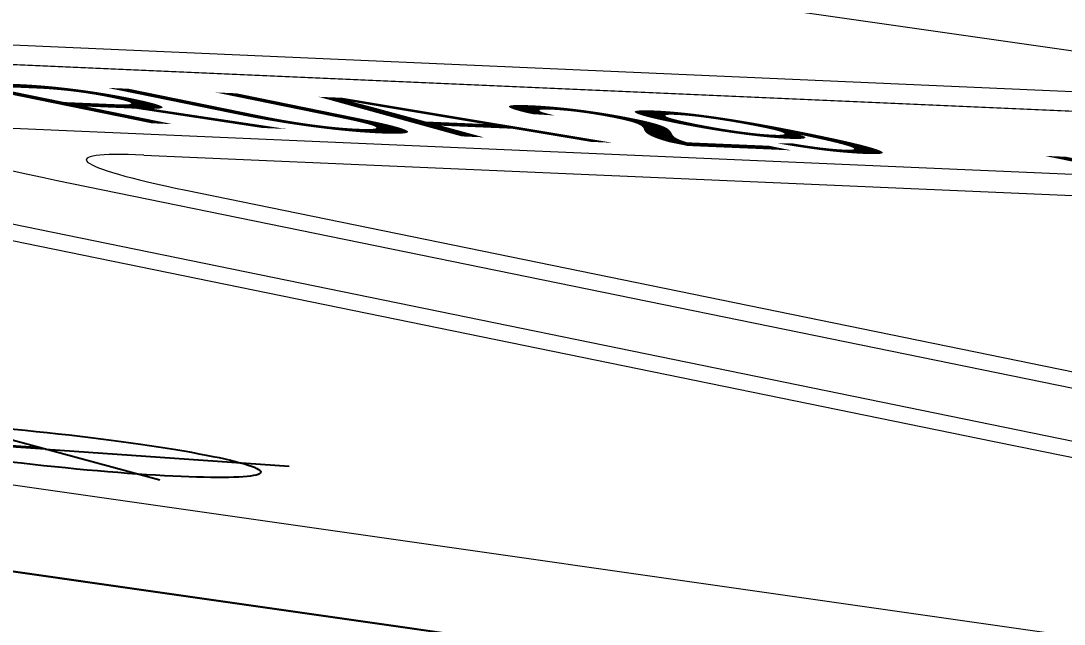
# Model space of a CAD drawing. Header units: millimetres. Extents: x -361192058 to 101130107379, y -14071650034 to 19218552450.
# Drawn here: x -135740.5 to -135609.9, y 41784.2 to 41859.8 of the extents above; entities that cross this region are included whole.
import ezdxf
from ezdxf.enums import TextEntityAlignment as Align

# ---------------------------------------------------------------- set-up
doc = ezdxf.new("R2010")
doc.units = ezdxf.units.MM
doc.header["$LTSCALE"] = 0.5
doc.linetypes.add('CONTINUO', pattern=[0])
for name, color, linetype in [('02', 2, 'Continuous'), ('Calçada', 1, 'Continuous'), ('GR_PENA_FINA', 7, 'Continuous'), ('Lotes', 2, 'Continuous'), ('Nomes de Ruas', 3, 'Continuous'), ('Área Verde Geral', 98, 'Continuous')]:
    doc.layers.add(name, color=color, linetype=linetype)
doc.styles.add('ARIAL', font='arial.ttf', dxfattribs={"height": 0.25})
doc.styles.get("Standard").update_dxf_attribs({"font": 'txt.shx', "height": 0.12})

# ---------------------------------------------------------------- blocks, each defined once
blk = doc.blocks.new('NORTE-flat-1-flat-1')
at = {"color": 6}
for p, q in [((-9.313225746154785e-10, -1.862645149230957e-09), (-10.70947875780985, 22.31141168251634)), ((0.892456466332078, 0.4283791501075029), (-9.817022290546447, 22.73979083262384))]:
    blk.add_line(p, q, dxfattribs=at)
at = {"color": 3}
for p, q in [((-22.31141168344766, -10.70947875827551), (22.31141168205068, 10.70947875641286)), ((-9.313225746154785e-10, -1.862645149230957e-09), (10.7094787559472, -22.31141168437898))]:
    blk.add_line(p, q, dxfattribs=at)
at = {"color": 6}
blk.add_lwpolyline([(-23.84178454522043, 35.94439958967268), (-17.3892981200479, 22.50172097980976), (-14.71192871872336, 23.78685843013227), (-19.01358633395284, 32.74864417128265), (-9.35718991421163, 26.35713333263993), (-6.679820512421429, 27.64227078296244), (-13.13230693712831, 41.08494939468801), (-15.80967633891851, 39.79981194250286), (-11.50801872182637, 30.83802620135248), (-21.16441514343023, 37.22953704185784)], close=True, dxfattribs=at)
at = {"color": 3}
blk.add_circle((-9.313225746154785e-10, -1.862645149230957e-09), 19.79886100215877, dxfattribs=at)
blk = doc.blocks.new('Norte1-flat-1-flat-1')
at = {"layer": 'Área Verde Geral'}
blk.add_blockref('NORTE-flat-1-flat-1', (0, 0), dxfattribs=at)
blk = doc.blocks.new('APROVADO QUADRA 21.2 MBVII')
at = {"layer": '02', "color": 2, "lineweight": 18}
blk.add_line((4213.614385558008, 2441.63960306607, -12.96344213336095), (4218.719474843508, 2437.664480313712, -12.96344213336095), dxfattribs=at)
at = {"layer": '02', "lineweight": 18}
for points in [[(4189.28996978511, 2443.412158121467), (4201.807494874316, 2443.412158121467), (4201.807494874316, 2434.2397788341), (4189.28996978511, 2434.2397788341)], [(4221.915838619804, 2443.412158121467), (4201.831699329632, 2443.412158121467), (4201.831699329632, 2423.540862290999), (4221.915838619804, 2423.540862290999)]]:
    blk.add_lwpolyline(points, close=True, dxfattribs=at)
at = {"layer": 'Calçada', "lineweight": 18}
for p, q in [((4204.159972043364, 2432.817357256721, -12.96344213336095), (4211.702717639145, 2442.50420018395, -12.96344213336095)), ((4204.159972043364, 2432.817357256279, -12.96344213336095), (4211.702717639276, 2442.50420018395, -12.96344213336095)), ((4212.590559253978, 2441.81287448763, -12.96344213336095), (4204.159972043364, 2430.985812503905, -12.96344213336095)), ((4212.590559254108, 2441.81287448763, -12.96344213336095), (4204.159972043364, 2430.985812503464, -12.96344213336095))]:
    blk.add_line(p, q, dxfattribs=at)
at = {"layer": 'Calçada', "lineweight": 18, "elevation": -12.96344213336095}
for points in [[(4214.541810879165, 2442.741788641542), (4219.758743838202, 2438.655756784188, 0.09763386383867281), (4220.050270631389, 2438.508791231795, 0.09763386383867281)], [(4204.159972043364, 2432.817357256721), (4211.702717639145, 2442.50420018395, 0.04680619782961809), (4211.843983910523, 2442.726065807735, 0.002658577297471982)], [(4204.159972043364, 2432.817357256279), (4211.702717639276, 2442.50420018395, 0.04680619783102501), (4211.843983910653, 2442.726065807735, 0.002658577296096411)], [(4211.383030693653, 2426.534541890846), (4219.249371366038, 2436.627931766282, 0.4142135623729706), (4219.101984426777, 2437.81230724976), (4213.774934737259, 2441.960261426367, 0.414213562373235), (4212.590559253978, 2441.81287448763), (4204.159972043364, 2430.985812503905)], [(4211.383030693653, 2426.534541890846), (4219.249371366038, 2436.627931766282, 0.4142135623729706), (4219.101984426777, 2437.81230724976), (4213.774934737259, 2441.960261426367, 0.414213562373235), (4212.590559254108, 2441.81287448763), (4204.159972043364, 2430.985812503464)]]:
    blk.add_lwpolyline(points, format="xyb", dxfattribs=at)
blk.add_lwpolyline([(4214.541810879159, 2442.741788641542), (4219.592273535457, 2438.785380352117)], dxfattribs=at)
at = {"layer": 'GR_PENA_FINA', "lineweight": 18}
blk.add_lwpolyline([(4204.159972043364, 2442.509066374615), (4220.050631999135, 2442.513790829996), (4220.049169873847, 2426.30921458856), (4204.159972043364, 2426.280099358136)], close=True, dxfattribs=at)
at = {"layer": 'Lotes', "lineweight": 18}
for p, q in [((4220.042876598333, 2438.850761646347, -12.96344213336095), (4215.070656430583, 2442.741788641542, -12.96344213336095)), ((4212.8248019024, 2441.541345106223, -12.96344213336095), (4210.577993390279, 2438.655859857871, -12.96344213336095))]:
    blk.add_line(p, q, dxfattribs=at)
at = {"layer": 'Lotes', "linetype": 'CONTINUO', "lineweight": 18}
for p, q in [((4209.135250766037, 2439.779264114652, -12.96344213336095), (4211.425267134769, 2442.720239463395, -12.96344213336095)), ((4208.530340781626, 2439.002402701846, -12.96344213336095), (4209.135250766037, 2439.779264114652, -12.96344213336095))]:
    blk.add_line(p, q, dxfattribs=at)
at = {"layer": 'Lotes', "lineweight": 18}
blk.add_arc((4213.26872270998, 2441.195682258587, -12.96344213336095), 0.5626264194139565, 52.09357718158235, 142.0935771626633, dxfattribs=at)
at = {"layer": 'Área Verde Geral', "lineweight": 18, "xscale": 0.02306838528271171, "yscale": 0.02306838528271171, "zscale": 0.02306838528271171, "rotation": 0.1566954067838298}
blk.add_blockref('Norte1-flat-1-flat-1', (4205.261057370383, 2441.757311030687, -27.63542409224376), dxfattribs=at)
at = {"color": 0, "lineweight": 13, "flags": 8}
for p in [(4700.724657799739, 2280.112525715252), (4699.57378630139, 2277.896413499706), (4702.354563138892, 2276.195041239209), (4703.672243349308, 2274.084986290777), (4699.84447394329, 2272.219426909525), (4703.048818763617, 2270.137026470893), (4703.087746051807, 2267.980265113006), (4700.652340375649, 2261.521648881858), (4700.700742594171, 2257.15925950577)]:
    blk.add_attdef('NIVEL', p, '', height=0.07500000000000001, dxfattribs=at)
for rotation, width, p in [(90, 0.7999999999988884, (4700.820527907887, 2275.752076380495)), (270, 0.5999999999989389, (4703.843667029373, 2274.902076380496)), (90, 0.7999999999988884, (4701.5574890138, 2268.502076380494)), (180, 0.5999999999989389, (4651.181659436375, 2236.193129894172))]:
    blk.add_attdef('$PORTA', text='', height=0.09000000000014552, rotation=rotation, dxfattribs=dict(at, width=width)).set_placement(p, align=Align.MIDDLE)
for p in [(4654.175996555586, 2240.463010622155), (4648.499009965404, 2240.192322980255), (4637.801231937738, 2239.384456547896), (4633.43884256165, 2239.336054329374), (4656.392108771131, 2239.312139123806), (4652.474624295089, 2237.682233784653), (4646.416609526773, 2236.987978159928), (4644.259848168886, 2236.949050871738), (4650.364569346656, 2236.364553574237)]:
    blk.add_attdef('NIVEL', p, '', height=0.07500000000000001, rotation=270, dxfattribs=at)
at = {"color": 0, "lineweight": 13, "width": 0.7999999999988884, "flags": 8}
for p in [(4652.031659436374, 2239.216269015658), (4644.781659436374, 2238.479307909745)]:
    blk.add_attdef('$PORTA', text='', height=0.09000000000014552, dxfattribs=at).set_placement(p, align=Align.MIDDLE)
at = {"layer": 'Nomes de Ruas', "lineweight": 18, "extrusion": (-0.05499768570177415, 0.06695013732131934, 0.9962393957679577), "style": 'ARIAL'}
blk.add_text('RUA 29  .', height=0.562626419420372, rotation=102.9674616402203, dxfattribs=at).set_placement((-4807.162293562918, 786.3070694945687, -81.39780855736535), align=Align.MIDDLE_CENTER)

msp = doc.modelspace()

# ---------------------------------------------------------------- block references
at = {"layer": '02', "color": 0, "lineweight": 30, "xscale": -4.574818403918471, "yscale": -59.40450511825884, "zscale": 4.574818403918471, "rotation": 261.8606972171988}
msp.add_blockref('APROVADO QUADRA 21.2 MBVII', (5129.041144779691, 2225.201435725194), dxfattribs=at)

doc.saveas('drawing.dxf')
